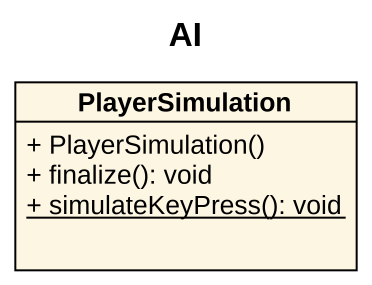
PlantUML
@startuml
title AI
hide circle
hide empty members
skinparam classAttributeIconSize 0
class PlayerSimulation {
  + PlayerSimulation()
  + finalize(): void
  {static} + simulateKeyPress(): void
}
@enduml
